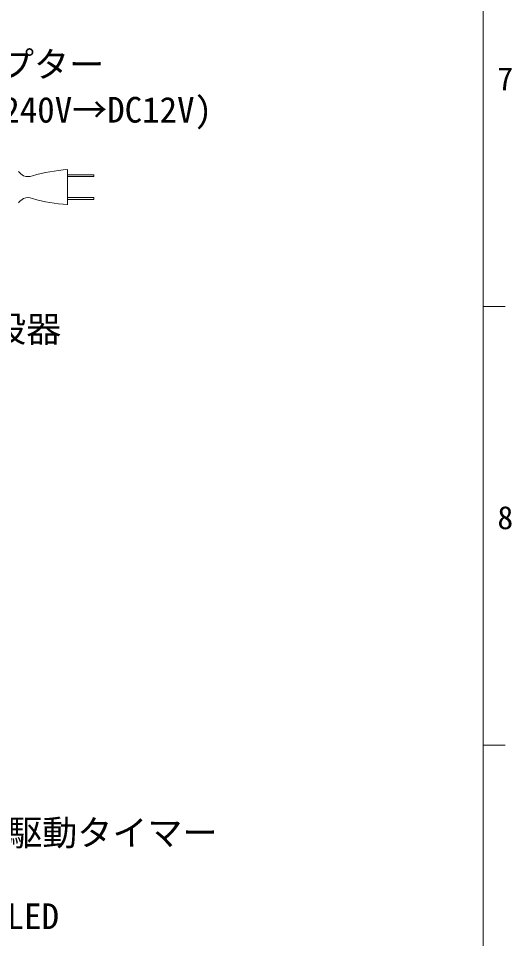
# Model space of a CAD drawing. Units: millimetres, scale not verified. Extents: x -1916 to 1917, y -1364 to 1364.
# Drawn here: x 1636 to 1917, y -774 to -249 of the extents above; entities that cross this region are included whole.
import ezdxf
from ezdxf.enums import TextEntityAlignment as Align

# ---------------------------------------------------------------- set-up
doc = ezdxf.new("R2010")
doc.units = ezdxf.units.MM
doc.header["$LTSCALE"] = 10
for name, color, linetype, lineweight in [('0-0_0', 7, 'Continuous', 9), ('0-6_A-7', 7, 'Continuous', 9), ('F-4', 7, 'Continuous', 18)]:
    doc.layers.add(name, color=color, linetype=linetype, lineweight=lineweight)
doc.styles.add('ＭＳ ゴシック', font='')
doc.styles.get('ＭＳ ゴシック').set_extended_font_data('MS Gothic')

msp = doc.modelspace()

# ---------------------------------------------------------------- linework, layer by layer
at = {"layer": '0-0_0'}
for p, q in [((1663.61, -334.99), (1663.61, -354.99)), ((1663.61, -338.99), (1678.61, -338.99)), ((1663.61, -351.99), (1678.61, -351.99))]:
    msp.add_line(p, q, dxfattribs=at)
for points in [[(1663.61, -337.99), (1678.61, -337.99), (1678.61, -338.99)], [(1663.61, -350.99), (1678.61, -350.99), (1678.61, -351.99)]]:
    msp.add_lwpolyline(points, dxfattribs=at)
for centre, radius, start, end in [((1644.38, -328.52), 11.52, 220.4335, 239.9554), ((1669.48, -427.4), 92.6, 93.6322, 106.2203), ((1641.11, -332.49), 6.5, 247.3801, 292.6199), ((1644.38, -361.46), 11.52, 120.0447, 139.5665), ((1641.11, -357.49), 6.5, 67.3801, 112.6199), ((1669.48, -262.57), 92.6, 253.7797, 266.3678)]:
    msp.add_arc(centre, radius, start, end, dxfattribs=at)
at = {"layer": 'F-4'}
for p, q in [((1900.73, 1338.76), (1900.73, -1364.21)), ((1913.24, -413.16), (1900.73, -413.16)), ((1913.24, -663.44), (1900.73, -663.44))]:
    msp.add_line(p, q, dxfattribs=at)

# ---------------------------------------------------------------- texts
at = {"layer": '0-6_A-7', "style": 'ＭＳ ゴシック'}
for s, p in [('電源アダプター', (1544.54, -286.67)), ('(AC100～240V→DC12V)', (1546.58, -312.57)), ('ポンプ増設器', (1540.05, -437.73)), ('本体ポンプ駆動タイマー', (1529.25, -725.03)), ('残水量警告LED', (1528.91, -772.67))]:
    msp.add_text(s, height=14.66, dxfattribs=at).set_placement(p, align=Align.BOTTOM_LEFT)
at = {"layer": 'F-4', "style": 'ＭＳ ゴシック'}
for s, p in [('7', (1908.91, -293.81)), ('8', (1908.91, -544.08))]:
    msp.add_text(s, height=13.2, dxfattribs=at).set_placement(p, align=Align.BOTTOM_LEFT)

doc.saveas('drawing.dxf')
